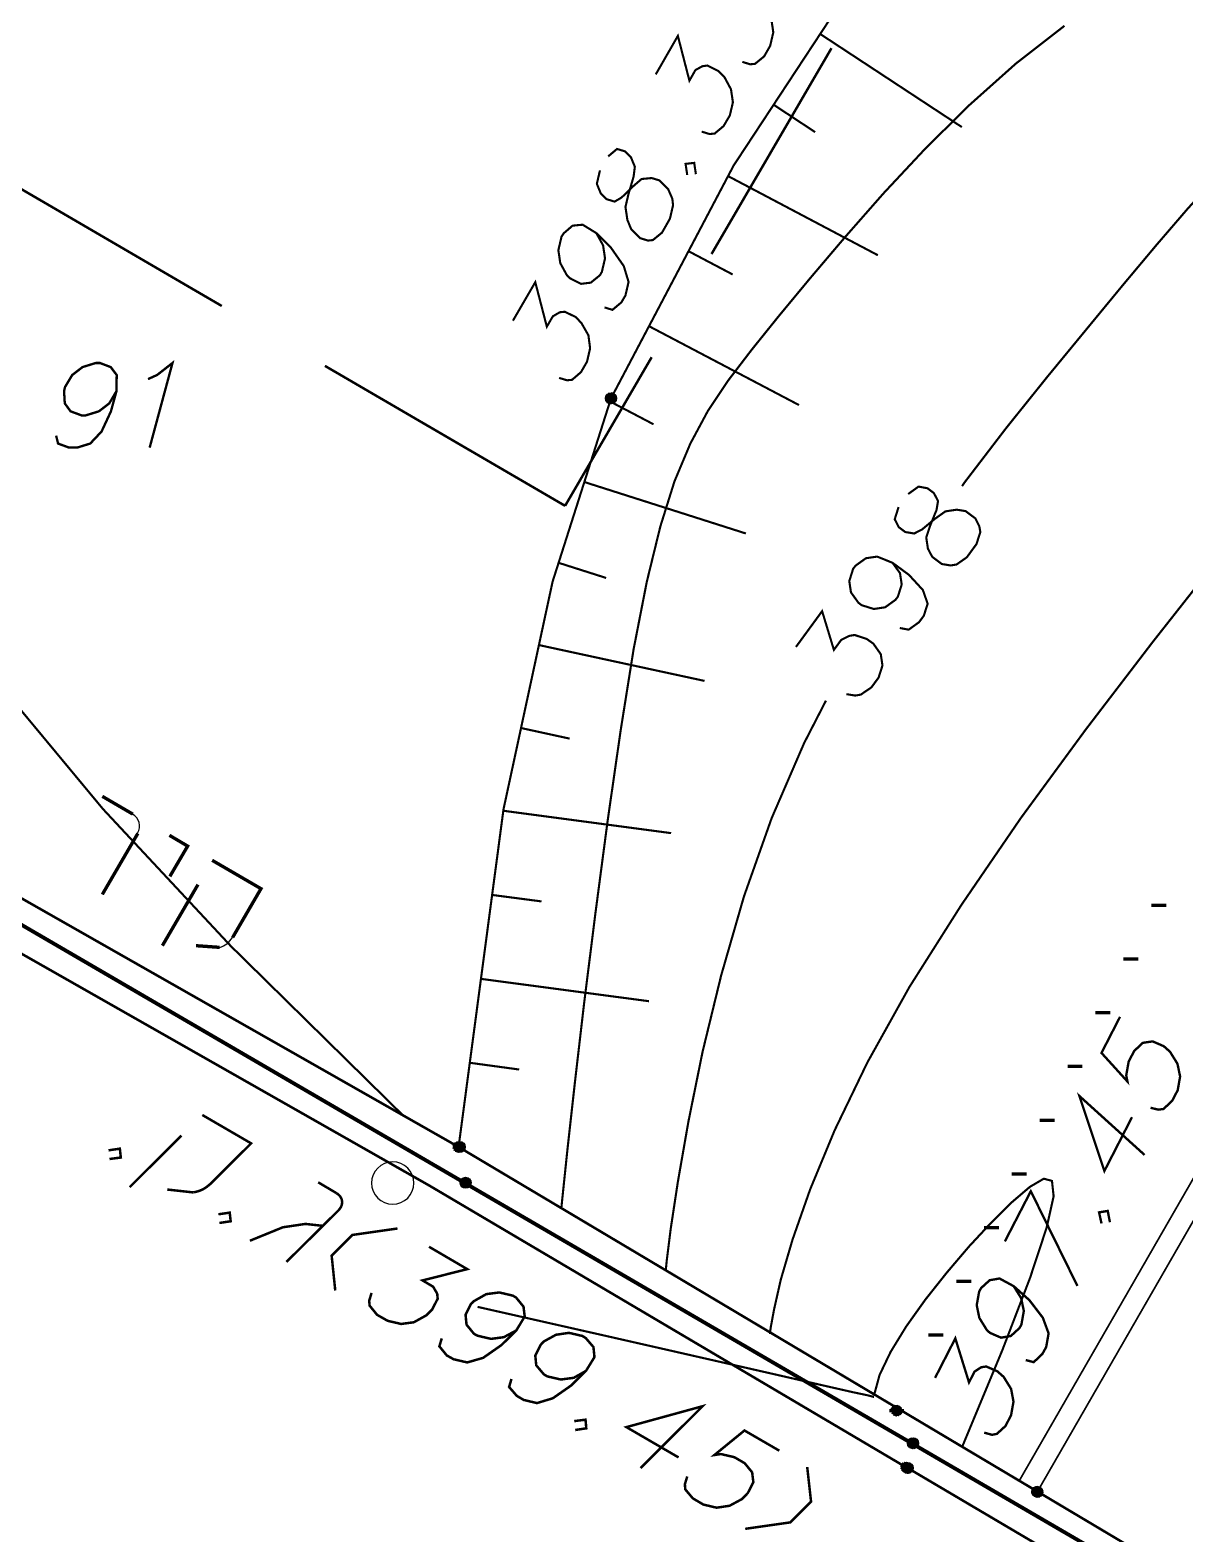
# Model space of a CAD drawing. Extents: x 489 to 720, y 1028 to 1176.
# Drawn here: x 525.64 to 531.1, y 1050.84 to 1057.94 of the extents above; entities that cross this region are included whole.
import ezdxf

# ---------------------------------------------------------------- set-up
doc = ezdxf.new("R2010")
doc.units = 0
doc.header["$MEASUREMENT"] = 0
for name, color, linetype in [('1501-EVEN-GAN', 7, 'Continuous'), ('1501-GADER-PAH', 7, 'Continuous'), ('1501-GADER-RESET', 7, 'Continuous'), ('1501-KIR-BETON', 7, 'Continuous'), ('1501-TOPO', 7, 'Continuous'), ('1501-UP', 7, 'Continuous'), ('1506', 7, 'Continuous'), ('1507', 7, 'Continuous'), ('1510-UP', 7, 'Continuous'), ('1511-DOWN', 7, 'Continuous'), ('1521-OVERKANT', 7, 'Continuous'), ('2408-EVEN-GAN', 7, 'Continuous'), ('2602-KIR-BETON', 7, 'Continuous'), ('3903-AMUD', 7, 'Continuous'), ('KAV-BINIAN', 7, 'Continuous'), ('M1602', 7, 'Continuous')]:
    doc.layers.add(name, color=color, linetype=linetype)

msp = doc.modelspace()

# ---------------------------------------------------------------- hatches: boundary and pattern name
at = {"layer": '1501-EVEN-GAN', "linetype": 'Continuous', "ltscale": 0.045455}
for points in [[(530.38, 1051.0298), (530.3891, 1051.0571), (530.3788, 1051.04)], [(530.3891, 1051.0571), (530.3788, 1051.04), (530.3822, 1051.0503)], [(530.3845, 1051.0207), (530.3982, 1051.0616), (530.38, 1051.0298)], [(530.3982, 1051.0616), (530.38, 1051.0298), (530.3891, 1051.0571)], [(530.3913, 1051.0139), (530.4084, 1051.0628), (530.3845, 1051.0207)], [(530.4084, 1051.0628), (530.3845, 1051.0207), (530.3982, 1051.0616)], [(530.4186, 1051.0593), (530.3913, 1051.0139), (530.4084, 1051.0628)], [(530.4016, 1051.0105), (530.4186, 1051.0593), (530.3913, 1051.0139)], [(530.4266, 1051.0525), (530.4016, 1051.0105), (530.4186, 1051.0593)], [(530.4118, 1051.0105), (530.4266, 1051.0525), (530.4016, 1051.0105)], [(530.4311, 1051.0434), (530.4118, 1051.0105), (530.4266, 1051.0525)], [(530.4209, 1051.015), (530.4311, 1051.0434), (530.4118, 1051.0105)], [(530.4311, 1051.0332), (530.4209, 1051.015), (530.4311, 1051.0434)], [(530.4277, 1051.023), (530.4311, 1051.0332), (530.4209, 1051.015)]]:
    msp.add_hatch(color=7, dxfattribs=at).paths.add_polyline_path(points, flags=0)
at = {"layer": '1501-GADER-PAH', "linetype": 'Continuous', "ltscale": 0.045455}
for points in [[(529.7709, 1051.173), (529.7607, 1051.1446), (529.78, 1051.1775)], [(529.7607, 1051.1446), (529.78, 1051.1775), (529.7652, 1051.1355)], [(529.7641, 1051.165), (529.7607, 1051.1548), (529.7709, 1051.173)], [(529.7607, 1051.1548), (529.7709, 1051.173), (529.7607, 1051.1446)], [(529.78, 1051.1775), (529.7652, 1051.1355), (529.7902, 1051.1775)], [(529.7652, 1051.1355), (529.7902, 1051.1775), (529.7732, 1051.1287)], [(529.7902, 1051.1775), (529.7732, 1051.1287), (529.8004, 1051.1741)], [(529.7732, 1051.1287), (529.8004, 1051.1741), (529.7834, 1051.1253)], [(529.8004, 1051.1741), (529.7834, 1051.1253), (529.8072, 1051.1673)], [(529.7834, 1051.1253), (529.8072, 1051.1673), (529.7936, 1051.1264)], [(529.8072, 1051.1673), (529.7936, 1051.1264), (529.8118, 1051.1582)], [(529.7936, 1051.1264), (529.8118, 1051.1582), (529.8027, 1051.1309)], [(529.8118, 1051.1582), (529.8027, 1051.1309), (529.8129, 1051.148)], [(529.8027, 1051.1309), (529.8129, 1051.148), (529.8095, 1051.1378)]]:
    msp.add_hatch(color=136, dxfattribs=at).paths.add_polyline_path(points, flags=0)
at = {"layer": '1501-GADER-RESET', "linetype": 'Continuous', "ltscale": 0.045455}
for points in [[(529.7925, 1051.2593), (529.8016, 1051.2866), (529.7913, 1051.2696)], [(529.8016, 1051.2866), (529.7913, 1051.2696), (529.7947, 1051.2787)], [(529.797, 1051.2503), (529.8107, 1051.2912), (529.7925, 1051.2593)], [(529.8107, 1051.2912), (529.7925, 1051.2593), (529.8016, 1051.2866)], [(529.8038, 1051.2434), (529.8209, 1051.2923), (529.797, 1051.2503)], [(529.8209, 1051.2923), (529.797, 1051.2503), (529.8107, 1051.2912)], [(529.8311, 1051.2889), (529.8038, 1051.2434), (529.8209, 1051.2923)], [(529.8141, 1051.24), (529.8311, 1051.2889), (529.8038, 1051.2434)], [(529.8379, 1051.2821), (529.8141, 1051.24), (529.8311, 1051.2889)], [(529.8243, 1051.24), (529.8379, 1051.2821), (529.8141, 1051.24)], [(529.8425, 1051.273), (529.8243, 1051.24), (529.8379, 1051.2821)], [(529.8334, 1051.2446), (529.8425, 1051.273), (529.8243, 1051.24)], [(529.8436, 1051.2628), (529.8334, 1051.2446), (529.8425, 1051.273)], [(529.8402, 1051.2525), (529.8436, 1051.2628), (529.8334, 1051.2446)]]:
    msp.add_hatch(color=138, dxfattribs=at).paths.add_polyline_path(points, flags=0)
at = {"layer": '1501-KIR-BETON', "linetype": 'Continuous', "ltscale": 0.045455}
for points in [[(527.6447, 1052.6593), (527.6538, 1052.6878), (527.6436, 1052.6696)], [(527.6538, 1052.6878), (527.6436, 1052.6696), (527.647, 1052.6798)], [(527.6493, 1052.6502), (527.6629, 1052.6923), (527.6447, 1052.6593)], [(527.6629, 1052.6923), (527.6447, 1052.6593), (527.6538, 1052.6878)], [(527.6572, 1052.6434), (527.6732, 1052.6923), (527.6493, 1052.6502)], [(527.6732, 1052.6923), (527.6493, 1052.6502), (527.6629, 1052.6923)], [(527.6834, 1052.6889), (527.6572, 1052.6434), (527.6732, 1052.6923)], [(527.6663, 1052.64), (527.6834, 1052.6889), (527.6572, 1052.6434)], [(527.6913, 1052.6821), (527.6663, 1052.64), (527.6834, 1052.6889)], [(527.6766, 1052.6412), (527.6913, 1052.6821), (527.6663, 1052.64)], [(527.6959, 1052.673), (527.6766, 1052.6412), (527.6913, 1052.6821)], [(527.6857, 1052.6457), (527.6959, 1052.673), (527.6766, 1052.6412)], [(527.6959, 1052.6627), (527.6857, 1052.6457), (527.6959, 1052.673)], [(527.6925, 1052.6525), (527.6959, 1052.6627), (527.6857, 1052.6457)], [(529.7686, 1051.1582), (529.7686, 1051.1389), (529.7663, 1051.1491)], [(529.7743, 1051.1673), (529.7743, 1051.1298), (529.7686, 1051.1582)], [(529.7743, 1051.1298), (529.7686, 1051.1582), (529.7686, 1051.1389)], [(529.7822, 1051.173), (529.7822, 1051.1241), (529.7743, 1051.1673)], [(529.7822, 1051.1241), (529.7743, 1051.1673), (529.7743, 1051.1298)], [(529.7925, 1051.1753), (529.7925, 1051.1218), (529.7822, 1051.173)], [(529.7925, 1051.1218), (529.7822, 1051.173), (529.7822, 1051.1241)], [(529.8027, 1051.173), (529.8027, 1051.1241), (529.7925, 1051.1753)], [(529.8027, 1051.1241), (529.7925, 1051.1753), (529.7925, 1051.1218)], [(529.8107, 1051.1673), (529.8107, 1051.1298), (529.8027, 1051.173)], [(529.8107, 1051.1298), (529.8027, 1051.173), (529.8027, 1051.1241)], [(529.8163, 1051.1582), (529.8163, 1051.1389), (529.8107, 1051.1673)], [(529.8163, 1051.1389), (529.8107, 1051.1673), (529.8107, 1051.1298)], [(529.8186, 1051.1491), (529.8163, 1051.1582), (529.8163, 1051.1389)]]:
    msp.add_hatch(color=18, dxfattribs=at).paths.add_polyline_path(points, flags=0)
at = {"layer": '1501-TOPO', "linetype": 'Continuous', "ltscale": 0.045455}
for points in [[(529.7152, 1051.4139), (529.7243, 1051.4423), (529.7141, 1051.4241)], [(529.7243, 1051.4423), (529.7141, 1051.4241), (529.7175, 1051.4343)], [(529.7197, 1051.4048), (529.7334, 1051.4468), (529.7152, 1051.4139)], [(529.7334, 1051.4468), (529.7152, 1051.4139), (529.7243, 1051.4423)], [(529.7266, 1051.398), (529.7436, 1051.4468), (529.7197, 1051.4048)], [(529.7436, 1051.4468), (529.7197, 1051.4048), (529.7334, 1051.4468)], [(529.7538, 1051.4434), (529.7266, 1051.398), (529.7436, 1051.4468)], [(529.7368, 1051.3946), (529.7538, 1051.4434), (529.7266, 1051.398)], [(529.7618, 1051.4366), (529.7368, 1051.3946), (529.7538, 1051.4434)], [(529.747, 1051.3957), (529.7618, 1051.4366), (529.7368, 1051.3946)], [(529.7663, 1051.4275), (529.747, 1051.3957), (529.7618, 1051.4366)], [(529.7561, 1051.4002), (529.7663, 1051.4275), (529.747, 1051.3957)], [(529.7663, 1051.4173), (529.7561, 1051.4002), (529.7663, 1051.4275)], [(529.7629, 1051.4071), (529.7663, 1051.4173), (529.7561, 1051.4002)]]:
    msp.add_hatch(color=7, dxfattribs=at).paths.add_polyline_path(points, flags=0)
at = {"layer": '1501-UP', "linetype": 'Continuous', "ltscale": 0.045455}
for points in [[(528.3652, 1056.2139), (528.4141, 1056.1934), (528.3641, 1056.2037)], [(528.4141, 1056.1934), (528.3641, 1056.2037), (528.4084, 1056.1843)], [(528.3641, 1056.2037), (528.4084, 1056.1843), (528.3652, 1056.1934)], [(528.3709, 1056.2218), (528.4163, 1056.2037), (528.3652, 1056.2139)], [(528.4163, 1056.2037), (528.3652, 1056.2139), (528.4141, 1056.1934)], [(528.4084, 1056.1843), (528.3652, 1056.1934), (528.4004, 1056.1787)], [(528.3652, 1056.1934), (528.4004, 1056.1787), (528.3709, 1056.1843)], [(528.38, 1056.2275), (528.4141, 1056.2139), (528.3709, 1056.2218)], [(528.4141, 1056.2139), (528.3709, 1056.2218), (528.4163, 1056.2037)], [(528.4004, 1056.1787), (528.3709, 1056.1843), (528.3902, 1056.1775)], [(528.3709, 1056.1843), (528.3902, 1056.1775), (528.38, 1056.1787)], [(528.3902, 1056.2298), (528.4084, 1056.2218), (528.38, 1056.2275)], [(528.4084, 1056.2218), (528.38, 1056.2275), (528.4141, 1056.2139)], [(528.4004, 1056.2275), (528.3902, 1056.2298), (528.4084, 1056.2218)], [(527.6504, 1052.6764), (527.6504, 1052.6559), (527.6493, 1052.6662)], [(527.6561, 1052.6855), (527.6561, 1052.648), (527.6504, 1052.6764)], [(527.6561, 1052.648), (527.6504, 1052.6764), (527.6504, 1052.6559)], [(527.6652, 1052.6912), (527.6652, 1052.6423), (527.6561, 1052.6855)], [(527.6652, 1052.6423), (527.6561, 1052.6855), (527.6561, 1052.648)], [(527.6754, 1052.6923), (527.6754, 1052.64), (527.6652, 1052.6912)], [(527.6754, 1052.64), (527.6652, 1052.6912), (527.6652, 1052.6423)], [(527.6857, 1052.6912), (527.6857, 1052.6423), (527.6754, 1052.6923)], [(527.6857, 1052.6423), (527.6754, 1052.6923), (527.6754, 1052.64)], [(527.6936, 1052.6855), (527.6936, 1052.648), (527.6857, 1052.6912)], [(527.6936, 1052.648), (527.6857, 1052.6912), (527.6857, 1052.6423)], [(527.6993, 1052.6764), (527.6993, 1052.6559), (527.6936, 1052.6855)], [(527.6993, 1052.6559), (527.6936, 1052.6855), (527.6936, 1052.648)], [(527.7016, 1052.6662), (527.6993, 1052.6764), (527.6993, 1052.6559)]]:
    msp.add_hatch(color=18, dxfattribs=at).paths.add_polyline_path(points, flags=0)
at = {"layer": '1521-OVERKANT', "linetype": 'Continuous', "ltscale": 0.045455}
for points in [[(527.6788, 1052.5071), (527.6788, 1052.4866), (527.6766, 1052.4968)], [(527.6845, 1052.5162), (527.6845, 1052.4787), (527.6788, 1052.5071)], [(527.6845, 1052.4787), (527.6788, 1052.5071), (527.6788, 1052.4866)], [(527.6936, 1052.5218), (527.6936, 1052.473), (527.6845, 1052.5162)], [(527.6936, 1052.473), (527.6845, 1052.5162), (527.6845, 1052.4787)], [(527.7027, 1052.523), (527.7027, 1052.4707), (527.6936, 1052.5218)], [(527.7027, 1052.4707), (527.6936, 1052.5218), (527.6936, 1052.473)], [(527.7129, 1052.5218), (527.7129, 1052.473), (527.7027, 1052.523)], [(527.7129, 1052.473), (527.7027, 1052.523), (527.7027, 1052.4707)], [(527.722, 1052.5162), (527.722, 1052.4787), (527.7129, 1052.5218)], [(527.722, 1052.4787), (527.7129, 1052.5218), (527.7129, 1052.473)], [(527.7277, 1052.5071), (527.7277, 1052.4866), (527.722, 1052.5162)], [(527.7277, 1052.4866), (527.722, 1052.5162), (527.722, 1052.4787)], [(527.73, 1052.4968), (527.7277, 1052.5071), (527.7277, 1052.4866)]]:
    msp.add_hatch(color=1, dxfattribs=at).paths.add_polyline_path(points, flags=0)

# ---------------------------------------------------------------- linework, layer by layer
at = {"color": 18, "linetype": 'Continuous', "ltscale": 0.045455, "const_width": 0.01}
for points in [[(528.7925, 1058.0639), (528.8982, 1058.2457), (528.9516, 1058.0343), (528.98, 1058.0843), (529.0141, 1058.1037), (529.0368, 1058.1059), (529.0879, 1058.0809), (529.1163, 1058.0525), (529.1482, 1057.9934), (529.1572, 1057.9332), (529.1425, 1057.8696), (529.1141, 1057.8196), (529.0709, 1057.7843), (529.0482, 1057.7821), (529.0107, 1057.7934)], [(528.6016, 1057.7343), (528.7061, 1057.9162), (528.7607, 1057.7048), (528.7891, 1057.7548), (528.822, 1057.773), (528.8459, 1057.7764), (528.897, 1057.7503), (528.9254, 1057.723), (528.9572, 1057.6639), (528.9663, 1057.6025), (528.9516, 1057.54), (528.922, 1057.49), (528.88, 1057.4548), (528.8561, 1057.4525), (528.8186, 1057.4639)], [(528.3379, 1057.2809), (528.3232, 1057.2173), (528.3413, 1057.173), (528.3697, 1057.1446), (528.4072, 1057.1332), (528.4402, 1057.1525), (528.4925, 1057.2037), (528.5345, 1057.24), (528.5822, 1057.2446), (528.6197, 1057.2332), (528.6607, 1057.1912), (528.68, 1057.1468), (528.6834, 1057.1162), (528.6686, 1057.0525), (528.6311, 1056.9866), (528.5879, 1056.9514), (528.5652, 1056.9491), (528.5277, 1056.9605), (528.4857, 1057.0025), (528.4675, 1057.0468), (528.4584, 1057.1082), (528.4732, 1057.1707), (528.497, 1057.2514), (528.5027, 1057.298), (528.4845, 1057.3423), (528.4561, 1057.3707), (528.4186, 1057.3821), (528.3766, 1057.3468)], [(528.7504, 1057.2593), (528.7425, 1057.3116), (528.7834, 1057.3162), (528.7913, 1057.2628)], [(528.3209, 1056.9843), (528.3527, 1056.9264), (528.3618, 1056.865), (528.347, 1056.8014), (528.3379, 1056.7855), (528.2947, 1056.7503), (528.2482, 1056.7446), (528.197, 1056.7707), (528.1822, 1056.7843), (528.1504, 1056.8423), (528.1413, 1056.9037), (528.1561, 1056.9673), (528.1663, 1056.9832), (528.2084, 1057.0196), (528.2561, 1057.0241), (528.3209, 1056.9843), (528.3902, 1056.915), (528.4504, 1056.8287), (528.4732, 1056.7537), (528.4584, 1056.69), (528.4391, 1056.6571), (528.397, 1056.6218), (528.3595, 1056.6332)], [(527.9266, 1056.5707), (528.0322, 1056.7525), (528.0868, 1056.5423), (528.1152, 1056.5912), (528.1482, 1056.6105), (528.172, 1056.6128), (528.2232, 1056.5878), (528.2504, 1056.5593), (528.2834, 1056.5014), (528.2913, 1056.44), (528.2766, 1056.3764), (528.2482, 1056.3275), (528.2061, 1056.2912), (528.1822, 1056.2889), (528.1447, 1056.3003)]]:
    msp.add_lwpolyline(points, dxfattribs=at)
at = {"color": 250, "linetype": 'Continuous', "ltscale": 0.045455}
for points, const_width in [([(526.0527, 1056.2378), (526.0186, 1056.1798), (525.9697, 1056.1423), (525.9072, 1056.123), (525.8879, 1056.123), (525.8357, 1056.1423), (525.8084, 1056.1798), (525.805, 1056.2378), (525.8095, 1056.2571), (525.8436, 1056.3139), (525.8925, 1056.3514), (525.955, 1056.3707), (525.9743, 1056.3707), (526.0254, 1056.3514), (526.0538, 1056.3139), (526.0527, 1056.2378), (526.0266, 1056.1423), (525.9822, 1056.0468), (525.9288, 1055.99), (525.8663, 1055.9707), (525.8288, 1055.9707), (525.7766, 1055.99), (525.7675, 1056.0275)], 0.0112), ([(526.2016, 1056.2946), (526.2447, 1056.3139), (526.3175, 1056.3707), (526.2095, 1055.9707)], 0.0112), ([(526.13, 1054.2389), (525.9857, 1054.323)], 0.0158), ([(525.9857, 1053.8593), (526.1538, 1054.148)], 0.0158), ([(526.3027, 1054.1389), (526.3891, 1054.0878), (526.305, 1053.9446)], 0.0158), ([(526.6016, 1053.6559), (526.7357, 1053.8866), (526.505, 1054.0207)], 0.0158), ([(526.2697, 1053.6173), (526.4379, 1053.9059)], 0.0158), ([(530.7959, 1053.2809), (530.7084, 1053.1105), (530.8311, 1052.9753), (530.8254, 1053.0048), (530.8368, 1053.0696), (530.8629, 1053.1196), (530.9038, 1053.1582), (530.9504, 1053.165), (531.0027, 1053.1423), (531.0322, 1053.1162), (531.0675, 1053.0593), (531.08, 1052.9991), (531.0686, 1052.9343), (531.0425, 1052.8843), (531.0016, 1052.8457), (530.9777, 1052.8423), (530.9402, 1052.8514)], 0.0112), ([(530.9118, 1052.6287), (530.6038, 1052.9071), (530.722, 1052.5525), (530.8527, 1052.8071)], 0.0112), ([(530.2516, 1052.2196), (530.3743, 1052.4571), (530.5947, 1052.0093)], 0.0112), ([(530.7084, 1052.3048), (530.697, 1052.3571), (530.7379, 1052.3639), (530.7482, 1052.3105)], 0.0112), ([(530.2936, 1052.0082), (530.3288, 1051.9514), (530.3413, 1051.8912), (530.33, 1051.8275), (530.3209, 1051.8105), (530.28, 1051.773), (530.2334, 1051.765), (530.1811, 1051.7878), (530.1663, 1051.8014), (530.1311, 1051.8582), (530.1186, 1051.9184), (530.13, 1051.9821), (530.1391, 1051.9991), (530.18, 1052.0366), (530.2266, 1052.0446), (530.2936, 1052.0082), (530.3675, 1051.9423), (530.4311, 1051.8593), (530.4584, 1051.7855), (530.447, 1051.7207), (530.4288, 1051.6878), (530.3879, 1051.6491), (530.3504, 1051.6593)], 0.0112), ([(529.922, 1051.5753), (530.0175, 1051.7616), (530.0822, 1051.5537), (530.1084, 1051.6048), (530.1402, 1051.6253), (530.1641, 1051.6287), (530.2163, 1051.6059), (530.2459, 1051.5798), (530.2811, 1051.523), (530.2925, 1051.4628), (530.2811, 1051.3991), (530.255, 1051.348), (530.2141, 1051.3105), (530.1913, 1051.3059), (530.1538, 1051.3162)], 0.0112)]:
    msp.add_lwpolyline(points, dxfattribs=dict(at, const_width=const_width))
at = {"color": 7, "linetype": 'Continuous', "ltscale": 0.045455, "const_width": 0.0158}
msp.add_lwpolyline([(526.4288, 1053.6173), (526.5402, 1053.6093)], dxfattribs=at)
at = {"color": 1, "linetype": 'Continuous', "ltscale": 0.045455, "const_width": 0.0118}
for points in [[(526.4925, 1052.4878), (526.6891, 1052.6832), (526.4584, 1052.8173)], [(526.1152, 1052.4764), (526.3595, 1052.7196)], [(526.0152, 1052.6502), (526.0686, 1052.6582), (526.0732, 1052.6162), (526.0197, 1052.6093)], [(526.4154, 1052.4517), (526.4234, 1052.4531), (526.4313, 1052.4549), (526.439, 1052.4571), (526.4467, 1052.4598), (526.4541, 1052.4628), (526.4612, 1052.4662), (526.4681, 1052.47), (526.4747, 1052.4742), (526.4809, 1052.4787), (526.4867, 1052.4835), (526.4921, 1052.4885)], [(526.4154, 1052.4517), (526.4234, 1052.4531), (526.4313, 1052.4549), (526.439, 1052.4571), (526.4467, 1052.4598), (526.4541, 1052.4628), (526.4612, 1052.4662), (526.4681, 1052.47), (526.4747, 1052.4742), (526.4809, 1052.4787), (526.4867, 1052.4835), (526.4921, 1052.4885)], [(527.0925, 1052.448), (527.0061, 1052.4991)], [(526.2925, 1052.465), (526.4152, 1052.4514)], [(527.1012, 1052.3659), (527.1045, 1052.3694), (527.1075, 1052.3731), (527.1102, 1052.3769), (527.1126, 1052.3809), (527.1146, 1052.3849), (527.1163, 1052.389), (527.1176, 1052.3931), (527.1185, 1052.3973), (527.119, 1052.4015), (527.1192, 1052.4057), (527.1189, 1052.4098), (527.1183, 1052.4139), (527.1173, 1052.4179), (527.1159, 1052.4219), (527.1142, 1052.4257), (527.112, 1052.4293), (527.1096, 1052.4328), (527.1068, 1052.4362), (527.1037, 1052.4393), (527.1003, 1052.4423), (527.0966, 1052.445), (527.0926, 1052.4475)], [(526.5345, 1052.348), (526.5879, 1052.3559), (526.5925, 1052.315), (526.5391, 1052.3071)], [(526.8561, 1052.123), (527.1016, 1052.3662)], [(526.6834, 1052.223), (526.8391, 1052.2866), (526.9459, 1052.3025), (527.0277, 1052.2934)], [(527.3811, 1052.2809), (527.1675, 1052.2503), (527.0697, 1052.1525), (527.0868, 1051.9878)], [(527.53, 1052.1946), (527.7107, 1052.0889), (527.4993, 1052.0355), (527.5493, 1052.0059), (527.5686, 1051.973), (527.5709, 1051.9491), (527.5447, 1051.898), (527.5175, 1051.8707), (527.4584, 1051.8378), (527.3982, 1051.8298), (527.3345, 1051.8446), (527.2845, 1051.873), (527.2493, 1051.9162), (527.247, 1051.9389), (527.2584, 1051.9764)], [(527.9425, 1051.7991), (527.8834, 1051.7673), (527.8232, 1051.7593), (527.7595, 1051.7741), (527.7425, 1051.7832), (527.7072, 1051.8264), (527.7027, 1051.873), (527.7277, 1051.9241), (527.7425, 1051.9378), (527.8004, 1051.9707), (527.8618, 1051.9787), (527.9254, 1051.9639), (527.9413, 1051.9548), (527.9766, 1051.9116), (527.9822, 1051.865), (527.9425, 1051.7991), (527.872, 1051.7298), (527.7857, 1051.6696), (527.7107, 1051.648), (527.647, 1051.6628), (527.6141, 1051.6809), (527.5788, 1051.7241), (527.5902, 1051.7616)], [(528.272, 1051.6082), (528.2141, 1051.5753), (528.1527, 1051.5673), (528.0891, 1051.5821), (528.0732, 1051.5912), (528.0368, 1051.6343), (528.0322, 1051.6809), (528.0584, 1051.7321), (528.072, 1051.7468), (528.13, 1051.7787), (528.1913, 1051.7878), (528.255, 1051.773), (528.2709, 1051.7628), (528.3072, 1051.7207), (528.3118, 1051.673), (528.272, 1051.6082), (528.2016, 1051.5389), (528.1152, 1051.4787), (528.0402, 1051.4559), (527.9777, 1051.4707), (527.9447, 1051.49), (527.9084, 1051.5321), (527.9197, 1051.5696)], [(528.53, 1051.1491), (528.8232, 1051.4412), (528.4629, 1051.3423), (528.7095, 1051.1991)], [(528.2163, 1051.3707), (528.2697, 1051.3775), (528.2732, 1051.3366), (528.2209, 1051.3287)], [(529.1857, 1051.2309), (529.0209, 1051.3264), (528.8788, 1051.2105), (528.9095, 1051.215), (528.9732, 1051.2003), (529.022, 1051.1718), (529.0572, 1051.1287), (529.0629, 1051.0821), (529.0368, 1051.0309), (529.0095, 1051.0025), (528.9504, 1050.9707), (528.8891, 1050.9616), (528.8266, 1050.9764), (528.7766, 1051.0059), (528.7413, 1051.048), (528.7391, 1051.0718), (528.7504, 1051.1093)], [(529.3175, 1051.1537), (529.3357, 1050.99), (529.2379, 1050.8923), (529.0243, 1050.8616)]]:
    msp.add_lwpolyline(points, dxfattribs=at)
at = {"color": 250, "linetype": 'Continuous', "ltscale": 0.045455}
for centre, radius, start, end in [((526.0959, 1054.1821), 0.0659, 329.7876, 419.7876), ((526.5141, 1053.7059), 0.1, 284.7931, 329.7931), ((526.5141, 1053.7059), 0.1, 284.7931, 329.7931)]:
    msp.add_arc(centre, radius, start, end, dxfattribs=at)
at = {"layer": '1501-EVEN-GAN', "color": 7, "linetype": 'Continuous', "ltscale": 0.045455}
for points in [[(530.38, 1051.0298), (530.3891, 1051.0571), (530.3788, 1051.04)], [(530.3891, 1051.0571), (530.3788, 1051.04), (530.3822, 1051.0503)], [(530.3845, 1051.0207), (530.3982, 1051.0616), (530.38, 1051.0298)], [(530.3982, 1051.0616), (530.38, 1051.0298), (530.3891, 1051.0571)], [(530.3913, 1051.0139), (530.4084, 1051.0628), (530.3845, 1051.0207)], [(530.4084, 1051.0628), (530.3845, 1051.0207), (530.3982, 1051.0616)], [(530.4186, 1051.0593), (530.3913, 1051.0139), (530.4084, 1051.0628)], [(530.4016, 1051.0105), (530.4186, 1051.0593), (530.3913, 1051.0139)], [(530.4266, 1051.0525), (530.4016, 1051.0105), (530.4186, 1051.0593)], [(530.4118, 1051.0105), (530.4266, 1051.0525), (530.4016, 1051.0105)], [(530.4311, 1051.0434), (530.4118, 1051.0105), (530.4266, 1051.0525)], [(530.4209, 1051.015), (530.4311, 1051.0434), (530.4118, 1051.0105)], [(530.4311, 1051.0332), (530.4209, 1051.015), (530.4311, 1051.0434)], [(530.4277, 1051.023), (530.4311, 1051.0332), (530.4209, 1051.015)]]:
    msp.add_lwpolyline(points, dxfattribs=at)
at = {"layer": '1501-EVEN-GAN', "color": 7, "linetype": 'Continuous', "ltscale": 0.045455, "const_width": 0.00825}
msp.add_lwpolyline([(530.3868, 1051.0366), (530.4232, 1051.0366)], dxfattribs=at)
at = {"layer": '1501-EVEN-GAN', "color": 7, "linetype": 'Continuous', "ltscale": 0.045455}
msp.add_arc((530.405, 1051.0366), 0.0261, 59.6613, 419.6612, dxfattribs=at)
at = {"layer": '1501-GADER-PAH', "color": 136, "linetype": 'Continuous', "ltscale": 0.045455, "const_width": 0.012}
msp.add_lwpolyline([(529.7607, 1051.1514), (529.8141, 1051.1514)], dxfattribs=at)
at = {"layer": '1501-GADER-PAH', "color": 136, "linetype": 'Continuous', "ltscale": 0.045455}
for points in [[(529.7709, 1051.173), (529.7607, 1051.1446), (529.78, 1051.1775)], [(529.7607, 1051.1446), (529.78, 1051.1775), (529.7652, 1051.1355)], [(529.7641, 1051.165), (529.7607, 1051.1548), (529.7709, 1051.173)], [(529.7607, 1051.1548), (529.7709, 1051.173), (529.7607, 1051.1446)], [(529.78, 1051.1775), (529.7652, 1051.1355), (529.7902, 1051.1775)], [(529.7652, 1051.1355), (529.7902, 1051.1775), (529.7732, 1051.1287)], [(529.7902, 1051.1775), (529.7732, 1051.1287), (529.8004, 1051.1741)], [(529.7732, 1051.1287), (529.8004, 1051.1741), (529.7834, 1051.1253)], [(529.8004, 1051.1741), (529.7834, 1051.1253), (529.8072, 1051.1673)], [(529.7834, 1051.1253), (529.8072, 1051.1673), (529.7936, 1051.1264)], [(529.8072, 1051.1673), (529.7936, 1051.1264), (529.8118, 1051.1582)], [(529.7936, 1051.1264), (529.8118, 1051.1582), (529.8027, 1051.1309)], [(529.8118, 1051.1582), (529.8027, 1051.1309), (529.8129, 1051.148)], [(529.8027, 1051.1309), (529.8129, 1051.148), (529.8095, 1051.1378)]]:
    msp.add_lwpolyline(points, dxfattribs=at)
msp.add_arc((529.7868, 1051.1514), 0.0261, 239.469, 239.469, dxfattribs=at)
at = {"layer": '1501-GADER-RESET', "color": 138, "linetype": 'Continuous', "ltscale": 0.045455}
for points in [[(529.7925, 1051.2593), (529.8016, 1051.2866), (529.7913, 1051.2696)], [(529.8016, 1051.2866), (529.7913, 1051.2696), (529.7947, 1051.2787)], [(529.797, 1051.2503), (529.8107, 1051.2912), (529.7925, 1051.2593)], [(529.8107, 1051.2912), (529.7925, 1051.2593), (529.8016, 1051.2866)], [(529.8038, 1051.2434), (529.8209, 1051.2923), (529.797, 1051.2503)], [(529.8209, 1051.2923), (529.797, 1051.2503), (529.8107, 1051.2912)], [(529.8311, 1051.2889), (529.8038, 1051.2434), (529.8209, 1051.2923)], [(529.8141, 1051.24), (529.8311, 1051.2889), (529.8038, 1051.2434)], [(529.8379, 1051.2821), (529.8141, 1051.24), (529.8311, 1051.2889)], [(529.8243, 1051.24), (529.8379, 1051.2821), (529.8141, 1051.24)], [(529.8425, 1051.273), (529.8243, 1051.24), (529.8379, 1051.2821)], [(529.8334, 1051.2446), (529.8425, 1051.273), (529.8243, 1051.24)], [(529.8436, 1051.2628), (529.8334, 1051.2446), (529.8425, 1051.273)], [(529.8402, 1051.2525), (529.8436, 1051.2628), (529.8334, 1051.2446)]]:
    msp.add_lwpolyline(points, dxfattribs=at)
at = {"layer": '1501-GADER-RESET', "color": 138, "linetype": 'Continuous', "ltscale": 0.045455, "const_width": 0.00825}
msp.add_lwpolyline([(529.7993, 1051.2662), (529.8357, 1051.2662)], dxfattribs=at)
at = {"layer": '1501-GADER-RESET', "color": 138, "linetype": 'Continuous', "ltscale": 0.045455}
msp.add_circle((529.8175, 1051.2662), 0.0261, dxfattribs=at)
at = {"layer": '1501-KIR-BETON', "color": 18, "linetype": 'Continuous', "ltscale": 0.045455, "const_width": 0.012}
for points in [[(527.6436, 1052.6662), (527.697, 1052.6662)], [(529.7663, 1051.1491), (529.8197, 1051.1491)]]:
    msp.add_lwpolyline(points, dxfattribs=at)
at = {"layer": '1501-KIR-BETON', "color": 18, "linetype": 'Continuous', "ltscale": 0.045455}
for points in [[(527.6447, 1052.6593), (527.6538, 1052.6878), (527.6436, 1052.6696)], [(527.6538, 1052.6878), (527.6436, 1052.6696), (527.647, 1052.6798)], [(527.6493, 1052.6502), (527.6629, 1052.6923), (527.6447, 1052.6593)], [(527.6629, 1052.6923), (527.6447, 1052.6593), (527.6538, 1052.6878)], [(527.6572, 1052.6434), (527.6732, 1052.6923), (527.6493, 1052.6502)], [(527.6732, 1052.6923), (527.6493, 1052.6502), (527.6629, 1052.6923)], [(527.6834, 1052.6889), (527.6572, 1052.6434), (527.6732, 1052.6923)], [(527.6663, 1052.64), (527.6834, 1052.6889), (527.6572, 1052.6434)], [(527.6913, 1052.6821), (527.6663, 1052.64), (527.6834, 1052.6889)], [(527.6766, 1052.6412), (527.6913, 1052.6821), (527.6663, 1052.64)], [(527.6959, 1052.673), (527.6766, 1052.6412), (527.6913, 1052.6821)], [(527.6857, 1052.6457), (527.6959, 1052.673), (527.6766, 1052.6412)], [(527.6959, 1052.6627), (527.6857, 1052.6457), (527.6959, 1052.673)], [(527.6925, 1052.6525), (527.6959, 1052.6627), (527.6857, 1052.6457)], [(529.7686, 1051.1582), (529.7686, 1051.1389), (529.7663, 1051.1491)], [(529.7743, 1051.1673), (529.7743, 1051.1298), (529.7686, 1051.1582)], [(529.7743, 1051.1298), (529.7686, 1051.1582), (529.7686, 1051.1389)], [(529.7822, 1051.173), (529.7822, 1051.1241), (529.7743, 1051.1673)], [(529.7822, 1051.1241), (529.7743, 1051.1673), (529.7743, 1051.1298)], [(529.7925, 1051.1753), (529.7925, 1051.1218), (529.7822, 1051.173)], [(529.7925, 1051.1218), (529.7822, 1051.173), (529.7822, 1051.1241)], [(529.8027, 1051.173), (529.8027, 1051.1241), (529.7925, 1051.1753)], [(529.8027, 1051.1241), (529.7925, 1051.1753), (529.7925, 1051.1218)], [(529.8107, 1051.1673), (529.8107, 1051.1298), (529.8027, 1051.173)], [(529.8107, 1051.1298), (529.8027, 1051.173), (529.8027, 1051.1241)], [(529.8163, 1051.1582), (529.8163, 1051.1389), (529.8107, 1051.1673)], [(529.8163, 1051.1389), (529.8107, 1051.1673), (529.8107, 1051.1298)], [(529.8186, 1051.1491), (529.8163, 1051.1582), (529.8163, 1051.1389)]]:
    msp.add_lwpolyline(points, dxfattribs=at)
msp.add_circle((529.7925, 1051.1491), 0.0261, dxfattribs=at)
msp.add_arc((527.6697, 1052.6662), 0.0261, 59.6777, 59.6777, dxfattribs=at)
at = {"layer": '1501-TOPO', "color": 7, "linetype": 'Continuous', "ltscale": 0.045455, "const_width": 0.0112}
msp.add_lwpolyline([(529.7152, 1051.4207), (529.7652, 1051.4207)], dxfattribs=at)
at = {"layer": '1501-TOPO', "color": 7, "linetype": 'Continuous', "ltscale": 0.045455}
for points in [[(529.7152, 1051.4139), (529.7243, 1051.4423), (529.7141, 1051.4241)], [(529.7243, 1051.4423), (529.7141, 1051.4241), (529.7175, 1051.4343)], [(529.7197, 1051.4048), (529.7334, 1051.4468), (529.7152, 1051.4139)], [(529.7334, 1051.4468), (529.7152, 1051.4139), (529.7243, 1051.4423)], [(529.7266, 1051.398), (529.7436, 1051.4468), (529.7197, 1051.4048)], [(529.7436, 1051.4468), (529.7197, 1051.4048), (529.7334, 1051.4468)], [(529.7538, 1051.4434), (529.7266, 1051.398), (529.7436, 1051.4468)], [(529.7368, 1051.3946), (529.7538, 1051.4434), (529.7266, 1051.398)], [(529.7618, 1051.4366), (529.7368, 1051.3946), (529.7538, 1051.4434)], [(529.747, 1051.3957), (529.7618, 1051.4366), (529.7368, 1051.3946)], [(529.7663, 1051.4275), (529.747, 1051.3957), (529.7618, 1051.4366)], [(529.7561, 1051.4002), (529.7663, 1051.4275), (529.747, 1051.3957)], [(529.7663, 1051.4173), (529.7561, 1051.4002), (529.7663, 1051.4275)], [(529.7629, 1051.4071), (529.7663, 1051.4173), (529.7561, 1051.4002)]]:
    msp.add_lwpolyline(points, dxfattribs=at)
msp.add_arc((529.7402, 1051.4207), 0.0261, 59.4635, 59.4635, dxfattribs=at)
at = {"layer": '1501-UP', "color": 18, "linetype": 'Continuous', "ltscale": 0.045455, "const_width": 0.01}
for points in [[(528.3686, 1056.2037), (528.4129, 1056.2037)], [(527.6538, 1052.6662), (527.6982, 1052.6662)]]:
    msp.add_lwpolyline(points, dxfattribs=at)
at = {"layer": '1501-UP', "color": 18, "linetype": 'Continuous', "ltscale": 0.045455}
for points in [[(528.3652, 1056.2139), (528.4141, 1056.1934), (528.3641, 1056.2037)], [(528.4141, 1056.1934), (528.3641, 1056.2037), (528.4084, 1056.1843)], [(528.3641, 1056.2037), (528.4084, 1056.1843), (528.3652, 1056.1934)], [(528.3709, 1056.2218), (528.4163, 1056.2037), (528.3652, 1056.2139)], [(528.4163, 1056.2037), (528.3652, 1056.2139), (528.4141, 1056.1934)], [(528.4084, 1056.1843), (528.3652, 1056.1934), (528.4004, 1056.1787)], [(528.3652, 1056.1934), (528.4004, 1056.1787), (528.3709, 1056.1843)], [(528.38, 1056.2275), (528.4141, 1056.2139), (528.3709, 1056.2218)], [(528.4141, 1056.2139), (528.3709, 1056.2218), (528.4163, 1056.2037)], [(528.4004, 1056.1787), (528.3709, 1056.1843), (528.3902, 1056.1775)], [(528.3709, 1056.1843), (528.3902, 1056.1775), (528.38, 1056.1787)], [(528.3902, 1056.2298), (528.4084, 1056.2218), (528.38, 1056.2275)], [(528.4084, 1056.2218), (528.38, 1056.2275), (528.4141, 1056.2139)], [(528.4004, 1056.2275), (528.3902, 1056.2298), (528.4084, 1056.2218)], [(527.6504, 1052.6764), (527.6504, 1052.6559), (527.6493, 1052.6662)], [(527.6561, 1052.6855), (527.6561, 1052.648), (527.6504, 1052.6764)], [(527.6561, 1052.648), (527.6504, 1052.6764), (527.6504, 1052.6559)], [(527.6652, 1052.6912), (527.6652, 1052.6423), (527.6561, 1052.6855)], [(527.6652, 1052.6423), (527.6561, 1052.6855), (527.6561, 1052.648)], [(527.6754, 1052.6923), (527.6754, 1052.64), (527.6652, 1052.6912)], [(527.6754, 1052.64), (527.6652, 1052.6912), (527.6652, 1052.6423)], [(527.6857, 1052.6912), (527.6857, 1052.6423), (527.6754, 1052.6923)], [(527.6857, 1052.6423), (527.6754, 1052.6923), (527.6754, 1052.64)], [(527.6936, 1052.6855), (527.6936, 1052.648), (527.6857, 1052.6912)], [(527.6936, 1052.648), (527.6857, 1052.6912), (527.6857, 1052.6423)], [(527.6993, 1052.6764), (527.6993, 1052.6559), (527.6936, 1052.6855)], [(527.6993, 1052.6559), (527.6936, 1052.6855), (527.6936, 1052.648)], [(527.7016, 1052.6662), (527.6993, 1052.6764), (527.6993, 1052.6559)]]:
    msp.add_lwpolyline(points, dxfattribs=at)
for centre in [(528.3902, 1056.2037), (527.6754, 1052.6662)]:
    msp.add_circle(centre, 0.0261, dxfattribs=at)
at = {"layer": '1506', "color": 13, "linetype": 'Continuous', "ltscale": 0.045455, "const_width": 0.01}
for points in [[(528.155, 1052.3741), (528.1629, 1052.4503), (528.1845, 1052.6571), (528.2186, 1052.9639), (528.2629, 1053.3446), (528.3163, 1053.7696), (528.3743, 1054.2082), (528.4357, 1054.6343), (528.497, 1055.0184), (528.5595, 1055.3378), (528.6232, 1055.598), (528.6902, 1055.8116), (528.7652, 1055.99), (528.8482, 1056.1446), (528.9447, 1056.2889), (529.055, 1056.4332), (529.1822, 1056.5912), (529.33, 1056.7696), (529.4959, 1056.965), (529.6777, 1057.1718), (529.8743, 1057.3821), (530.0834, 1057.5889), (530.3038, 1057.7855), (530.5334, 1057.9639)], [(529.1413, 1051.7821), (529.1447, 1051.8116), (529.1607, 1051.898), (529.1925, 1052.0389), (529.2482, 1052.2287), (529.3311, 1052.465), (529.447, 1052.7446), (529.6016, 1053.065), (529.8004, 1053.4218), (530.0459, 1053.8093), (530.3266, 1054.2196), (530.6334, 1054.6378), (530.9516, 1055.0537), (531.2686, 1055.4559)], [(527.4061, 1052.8162), (526.5936, 1053.615), (525.9891, 1054.2628), (525.5618, 1054.7775)], [(529.6345, 1051.4968), (529.6595, 1051.5889), (529.7118, 1051.698), (529.7857, 1051.8184), (529.8766, 1051.9457), (529.9777, 1052.073), (530.0822, 1052.1957), (530.1868, 1052.3082), (530.2845, 1052.4048), (530.3697, 1052.4775), (530.4357, 1052.5162), (530.4743, 1052.5059), (530.4822, 1052.4332), (530.4493, 1052.2855), (530.3709, 1052.048), (530.2402, 1051.7071), (530.0504, 1051.2503)], [(527.7595, 1051.9105), (528.3777, 1051.7707), (528.8425, 1051.665), (529.1766, 1051.5889), (529.3993, 1051.5378), (529.5345, 1051.5071), (529.605, 1051.4923), (529.63, 1051.4855), (529.6334, 1051.4855)]]:
    msp.add_lwpolyline(points, dxfattribs=at)
at = {"layer": '1507', "color": 18, "linetype": 'Continuous', "ltscale": 0.045455, "const_width": 0.01}
for points in [[(530.0493, 1055.7889), (530.0584, 1055.8025), (530.2584, 1056.0639), (530.4538, 1056.3071), (530.6391, 1056.5321), (530.8095, 1056.7389), (530.9686, 1056.9287), (531.1163, 1057.1003), (531.2561, 1057.2537), (531.3902, 1057.39), (531.5197, 1057.5093), (531.6482, 1057.6105), (531.7777, 1057.6946), (531.9084, 1057.7616), (532.0425, 1057.815), (532.1754, 1057.8582), (532.3084, 1057.8923), (532.4379, 1057.923), (532.5652, 1057.9525)], [(529.7493, 1055.69), (529.7311, 1055.6321), (529.7504, 1055.5946), (529.7811, 1055.5718), (529.8232, 1055.565), (529.8607, 1055.5843), (529.9209, 1055.6343), (529.9709, 1055.6696), (530.0243, 1055.6775), (530.0663, 1055.6707), (530.1118, 1055.6366), (530.1311, 1055.598), (530.1357, 1055.5718), (530.1175, 1055.515), (530.072, 1055.4525), (530.0232, 1055.4184), (529.9959, 1055.4139), (529.9538, 1055.4207), (529.9084, 1055.4548), (529.8879, 1055.4934), (529.88, 1055.5468), (529.8993, 1055.6037), (529.9288, 1055.6764), (529.9357, 1055.7184), (529.9163, 1055.7559), (529.8857, 1055.7787), (529.8436, 1055.7866), (529.7947, 1055.7514)], [(529.7209, 1055.4264), (529.7561, 1055.3775), (529.7641, 1055.3241), (529.7459, 1055.2662), (529.7345, 1055.2514), (529.6857, 1055.2162), (529.6322, 1055.2082), (529.5743, 1055.2264), (529.5595, 1055.2378), (529.5243, 1055.2866), (529.5163, 1055.34), (529.5345, 1055.398), (529.5459, 1055.4128), (529.5947, 1055.448), (529.6482, 1055.4559), (529.7209, 1055.4264), (529.7982, 1055.3696), (529.8641, 1055.298), (529.8868, 1055.2332), (529.8686, 1055.1764), (529.8459, 1055.1457), (529.797, 1055.1105), (529.755, 1055.1184)], [(529.2641, 1055.0287), (529.3879, 1055.198), (529.4436, 1055.015), (529.4777, 1055.0616), (529.5152, 1055.0809), (529.5413, 1055.0855), (529.5993, 1055.0662), (529.63, 1055.0446), (529.6652, 1054.9946), (529.6732, 1054.9412), (529.655, 1054.8843), (529.6209, 1054.8378), (529.5709, 1054.8037), (529.5447, 1054.7991), (529.5027, 1054.8059)], [(528.6482, 1052.0775), (528.6538, 1052.1309), (528.672, 1052.2775), (528.7061, 1052.5014), (528.7561, 1052.7866), (528.8232, 1053.1173), (528.9107, 1053.4764), (529.0186, 1053.8503), (529.1493, 1054.2196), (529.3027, 1054.5741), (529.4061, 1054.7753)]]:
    msp.add_lwpolyline(points, dxfattribs=at)
at = {"layer": '1510-UP', "color": 18, "linetype": 'Continuous', "ltscale": 0.045455, "const_width": 0.01}
for points in [[(533.1004, 1064.6139), (532.9425, 1063.0855), (532.7834, 1061.7309), (532.5266, 1060.8571), (532.197, 1060.373), (531.5732, 1059.9457), (530.7061, 1059.3707), (530.1129, 1058.79), (529.5561, 1058.1946), (528.9697, 1057.3037), (528.3902, 1056.2037), (528.1141, 1055.3378), (527.8822, 1054.2628), (527.6697, 1052.6662)], [(530.0482, 1057.4855), (529.3788, 1057.9253)], [(529.355, 1057.4616), (529.1584, 1057.5912)], [(529.6516, 1056.8798), (528.9436, 1057.2537)], [(528.9652, 1056.7889), (528.7561, 1056.8991)], [(529.2788, 1056.1718), (528.5697, 1056.5446)], [(528.5913, 1056.0809), (528.3834, 1056.19)], [(529.0277, 1055.565), (528.2641, 1055.8082)], [(528.3675, 1055.3548), (528.1425, 1055.4264)], [(528.8322, 1054.8684), (528.0493, 1055.0378)], [(528.1947, 1054.5957), (527.9652, 1054.6457)], [(528.6743, 1054.1491), (527.8811, 1054.2548)], [(528.0618, 1053.8264), (527.8277, 1053.8571)], [(528.5697, 1053.3548), (527.7754, 1053.4605)], [(527.9561, 1053.0321), (527.7232, 1053.0639)]]:
    msp.add_lwpolyline(points, dxfattribs=at)
at = {"layer": '1511-DOWN', "color": 7, "linetype": 'Continuous', "ltscale": 0.045455, "const_width": 0.0158}
for points in [[(530.9436, 1053.8082), (531.0141, 1053.8082)], [(530.8118, 1053.5548), (530.8822, 1053.5548)], [(530.68, 1053.3003), (530.7504, 1053.3003)], [(530.5482, 1053.0468), (530.6186, 1053.0468)], [(530.4163, 1052.7923), (530.4868, 1052.7923)], [(530.2845, 1052.5389), (530.355, 1052.5389)], [(530.1527, 1052.2843), (530.2232, 1052.2843)], [(530.022, 1052.0309), (530.0925, 1052.0309)], [(529.8902, 1051.7775), (529.9607, 1051.7775)], [(529.705, 1051.4207), (529.7754, 1051.4207)]]:
    msp.add_lwpolyline(points, dxfattribs=at)
at = {"layer": '1521-OVERKANT', "color": 1, "linetype": 'Continuous', "ltscale": 0.045455, "const_width": 0.0118}
msp.add_lwpolyline([(527.6766, 1052.4968), (527.7288, 1052.4968)], dxfattribs=at)
at = {"layer": '1521-OVERKANT', "color": 1, "linetype": 'Continuous', "ltscale": 0.045455}
for points in [[(527.6788, 1052.5071), (527.6788, 1052.4866), (527.6766, 1052.4968)], [(527.6845, 1052.5162), (527.6845, 1052.4787), (527.6788, 1052.5071)], [(527.6845, 1052.4787), (527.6788, 1052.5071), (527.6788, 1052.4866)], [(527.6936, 1052.5218), (527.6936, 1052.473), (527.6845, 1052.5162)], [(527.6936, 1052.473), (527.6845, 1052.5162), (527.6845, 1052.4787)], [(527.7027, 1052.523), (527.7027, 1052.4707), (527.6936, 1052.5218)], [(527.7027, 1052.4707), (527.6936, 1052.5218), (527.6936, 1052.473)], [(527.7129, 1052.5218), (527.7129, 1052.473), (527.7027, 1052.523)], [(527.7129, 1052.473), (527.7027, 1052.523), (527.7027, 1052.4707)], [(527.722, 1052.5162), (527.722, 1052.4787), (527.7129, 1052.5218)], [(527.722, 1052.4787), (527.7129, 1052.5218), (527.7129, 1052.473)], [(527.7277, 1052.5071), (527.7277, 1052.4866), (527.722, 1052.5162)], [(527.7277, 1052.4866), (527.722, 1052.5162), (527.722, 1052.4787)], [(527.73, 1052.4968), (527.7277, 1052.5071), (527.7277, 1052.4866)]]:
    msp.add_lwpolyline(points, dxfattribs=at)
msp.add_circle((527.7027, 1052.4968), 0.0261, dxfattribs=at)
at = {"layer": '2408-EVEN-GAN', "color": 7, "linetype": 'Continuous', "ltscale": 0.045455, "const_width": 0.00825}
for points in [[(533.6107, 1056.8025), (530.3197, 1051.0889)], [(533.697, 1056.7525), (530.405, 1051.0366)]]:
    msp.add_lwpolyline(points, dxfattribs=at)
at = {"layer": '2602-KIR-BETON', "color": 18, "linetype": 'Continuous', "ltscale": 0.045455, "const_width": 0.012}
for points in [[(529.7925, 1051.1491), (530.88, 1050.5071), (530.9652, 1050.7048), (527.6697, 1052.6662), (523.8436, 1054.8423), (520.9345, 1056.5218), (518.0107, 1058.2196), (514.4459, 1060.2855), (509.4641, 1063.2218), (507.8993, 1060.5866), (506.0061, 1057.2878)], [(520.7959, 1056.3389), (523.7061, 1054.6582), (527.5322, 1052.4832), (529.7868, 1051.1514)]]:
    msp.add_lwpolyline(points, dxfattribs=at)
at = {"layer": '3903-AMUD', "color": 7, "linetype": 'Continuous', "ltscale": 0.045455}
for start, end in [(90, 270), (270, 450)]:
    msp.add_arc((527.3584, 1052.4957), 0.1, start, end, dxfattribs=at)
at = {"layer": 'KAV-BINIAN', "color": 1, "linetype": 'Continuous', "ltscale": 0.045455, "const_width": 0.0118}
for points in [[(529.4322, 1057.8582), (528.8652, 1056.8855)], [(525.5777, 1057.2071), (526.5504, 1056.64)], [(528.5822, 1056.398), (528.1732, 1055.6957)], [(527.0379, 1056.3571), (528.1732, 1055.6957)]]:
    msp.add_lwpolyline(points, dxfattribs=at)
at = {"layer": 'M1602', "color": 214, "linetype": 'Continuous', "ltscale": 0.045455, "const_width": 0.0182}
msp.add_lwpolyline([(509.3584, 1063.1753), (530.9879, 1050.5809)], dxfattribs=at)

doc.saveas('drawing.dxf')
